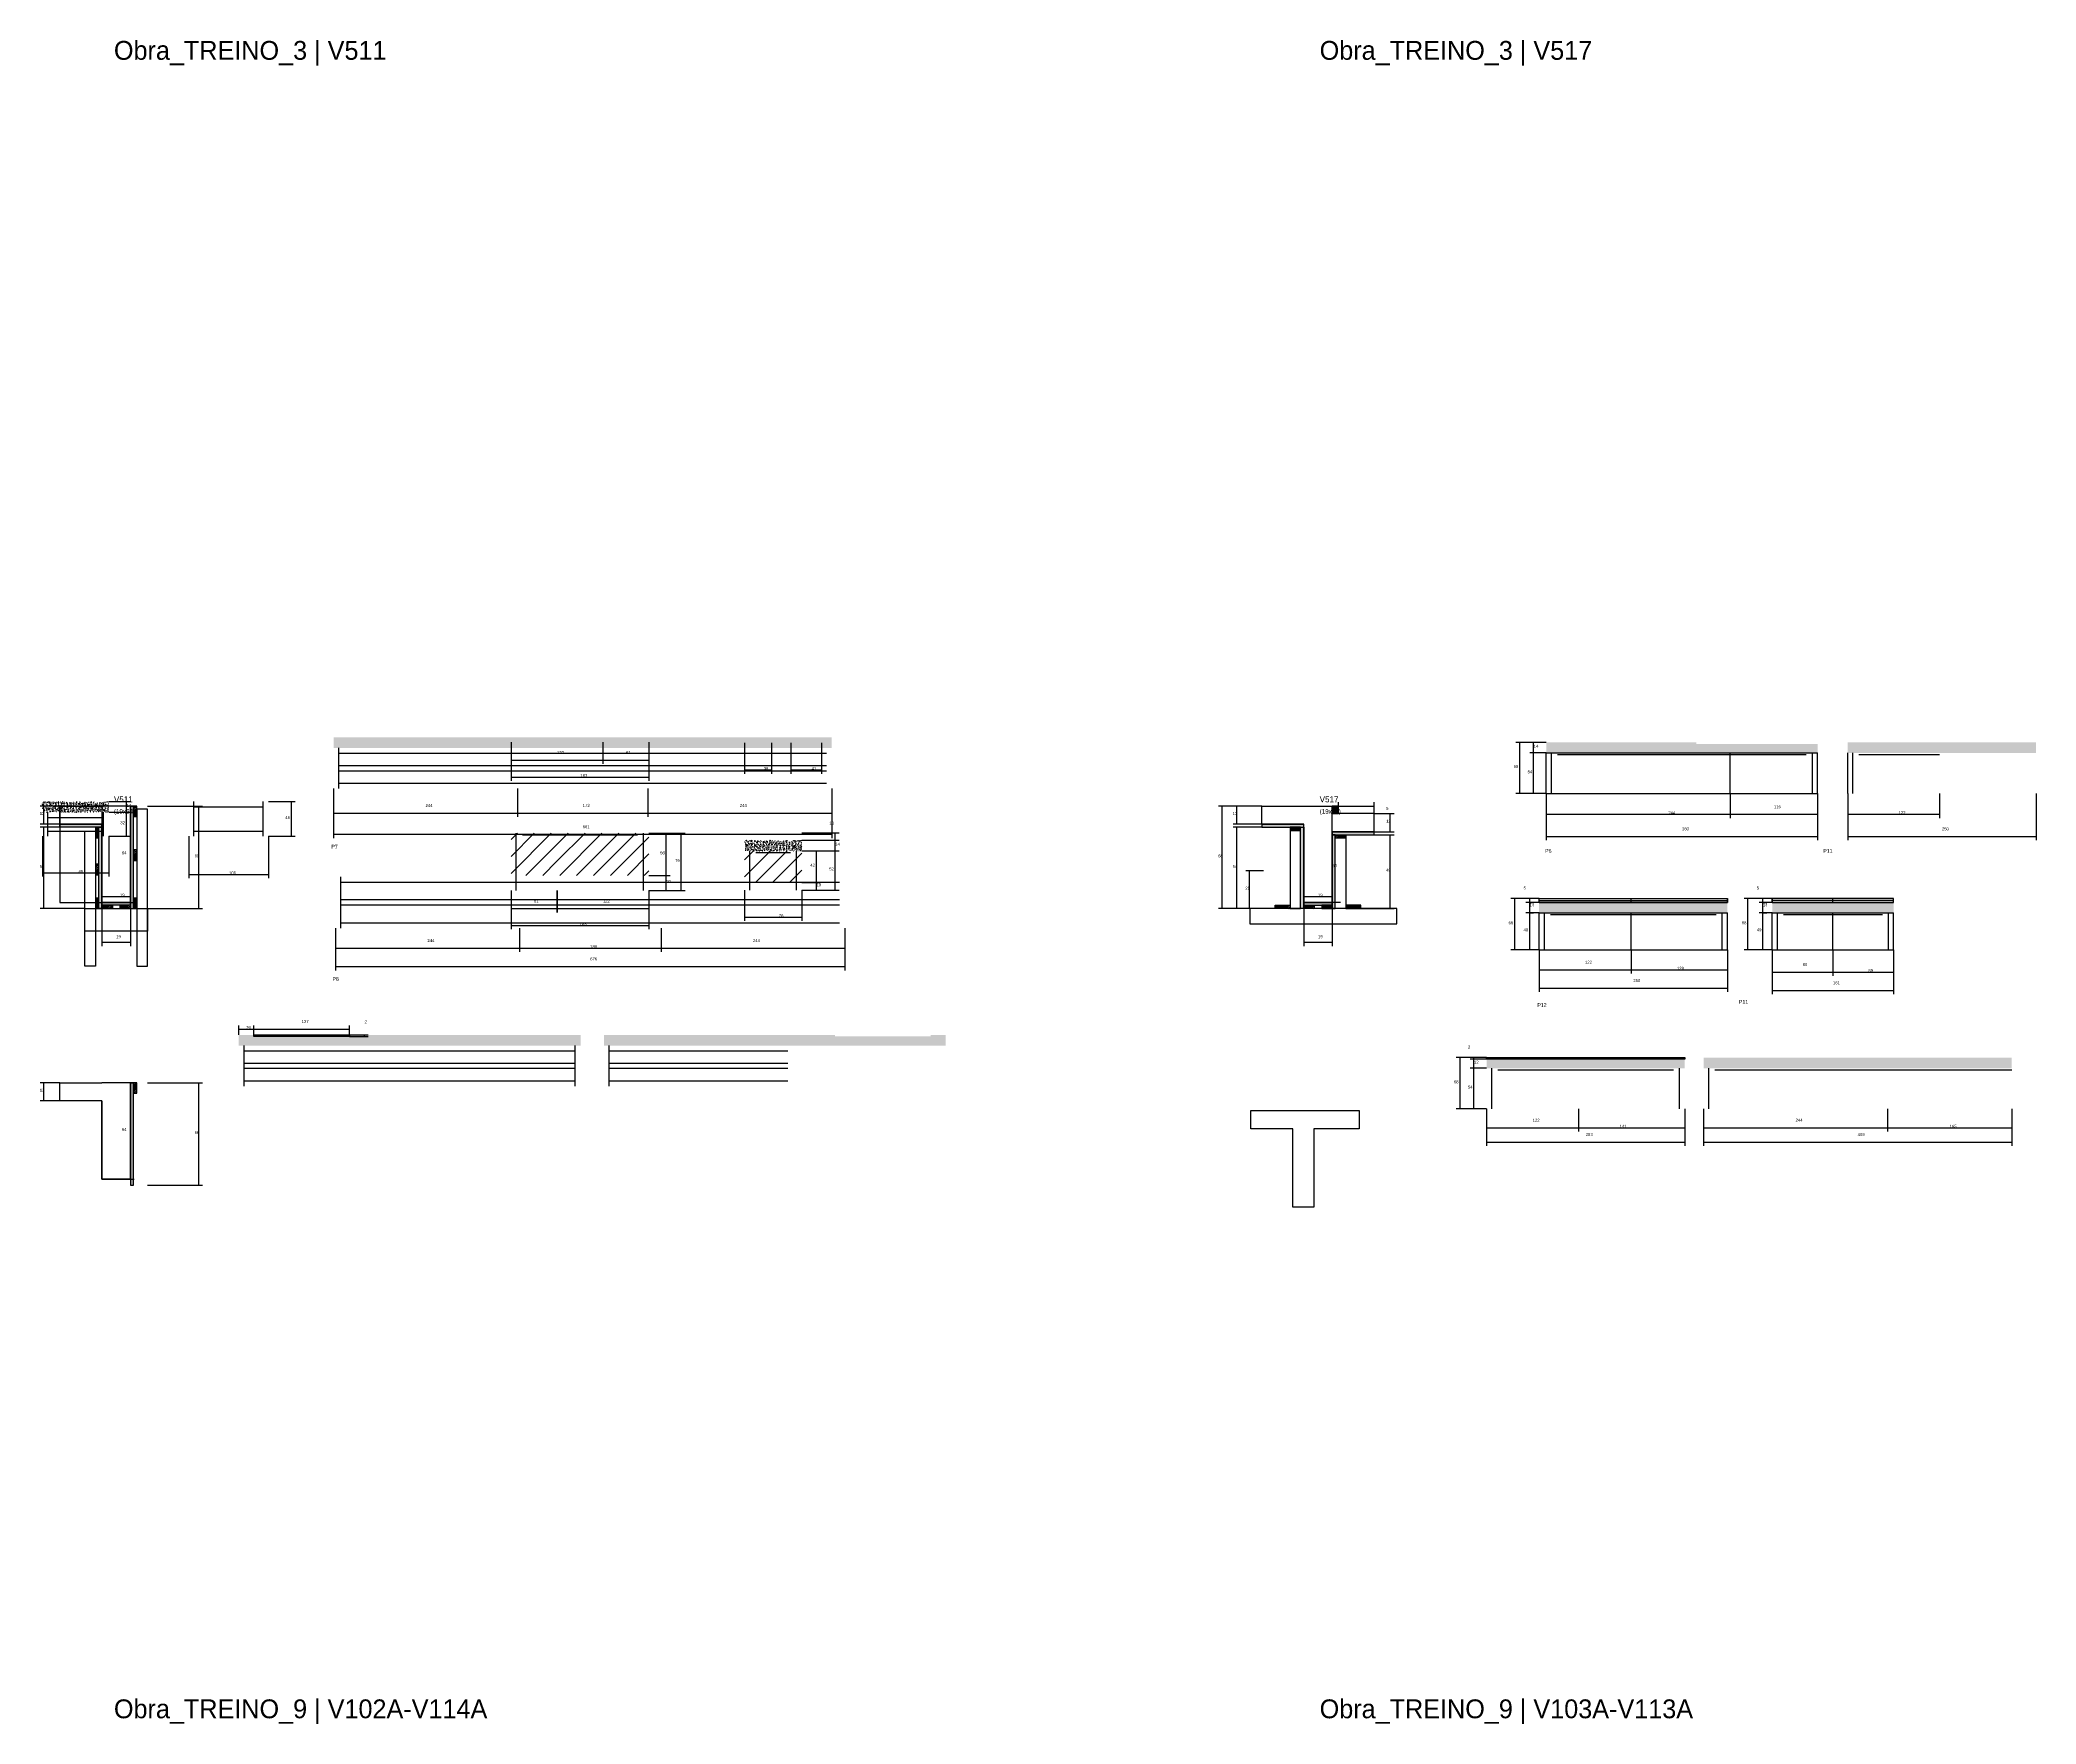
# Model space of a CAD drawing. Header units: metres. Extents: x -65046 to 21926, y -45195 to 1016.
# Drawn here: x 15902 to 18551, y -38618 to -36384 of the extents above; entities that cross this region are included whole.
import ezdxf

# ---------------------------------------------------------------- set-up
doc = ezdxf.new("R2010")
doc.units = ezdxf.units.M
for name, color, linetype in [('CONCRETO', 251, 'Continuous'), ('COTA', 241, 'Continuous'), ('Hachura', 253, 'Continuous'), ('LABEL_ID', 3, 'Continuous'), ('Madeira', 126, 'Continuous'), ('NOMENCLATURA', 7, 'Continuous'), ('Painéis', 200, 'Continuous'), ('SARR_2.2x7', 40, 'Continuous'), ('SARR_3.5x7', 81, 'Continuous'), ('SARR_EDITAR', 141, 'Continuous'), ('Texto Seção', 7, 'Continuous')]:
    doc.layers.add(name, color=color, linetype=linetype)

msp = doc.modelspace()

# ---------------------------------------------------------------- hatches: boundary and pattern name
at = {"layer": 'COTA'}
h = msp.add_hatch(dxfattribs=at)
h.set_pattern_fill('AR-CONC', scale=0.03)
h.paths.add_polyline_path([(16952.6, -37322.8), (16952.6, -37308.8), (16952.6, -37308.8), (16291.6, -37308.8), (16291.6, -37308.8), (16291.6, -37322.8), (16291.6, -37322.8), (16952.6, -37322.8)])
h = msp.add_hatch(dxfattribs=at)
h.set_pattern_fill('AR-CONC', scale=0.03)
h.paths.add_polyline_path([(18099.8, -37317.5), (18260.8, -37317.5), (18260.8, -37317.5), (18260.8, -37329.5), (18260.8, -37329.5), (17900.8, -37329.5), (17900.8, -37329.5), (17900.8, -37315.5), (17900.8, -37315.5), (18099.8, -37315.5), (18099.8, -37315.5), (18099.8, -37317.5)])
h = msp.add_hatch(dxfattribs=at)
h.set_pattern_fill('AR-CONC', scale=0.03)
h.paths.add_polyline_path([(18300.7, -37315.5), (18300.7, -37329.5), (18300.7, -37329.5), (18550.7, -37329.5), (18550.7, -37329.5), (18550.7, -37315.5), (18550.7, -37315.5), (18300.7, -37315.5)])
h = msp.add_hatch(dxfattribs=at)
h.set_pattern_fill('AR-CONC', scale=0.03)
h.paths.add_polyline_path([(15993.1, -37408.1), (15993.1, -37394.1), (15905.1, -37394.1), (15905.1, -37408.1)])
h = msp.add_hatch(dxfattribs=at)
h.set_pattern_fill('AR-CONC', scale=0.03)
h.paths.add_polyline_path([(16912.8, -37459.4), (16912.8, -37445.4), (16912.8, -37445.4), (16836.9, -37445.4), (16836.9, -37445.4), (16836.9, -37459.4), (16836.9, -37459.4), (16912.8, -37459.4)])
h = msp.add_hatch(dxfattribs=at)
h.set_pattern_fill('AR-CONC', scale=0.03)
h.paths.add_polyline_path([(17891.2, -37527.7), (17891.2, -37541.7), (17891.2, -37541.7), (18141.2, -37541.7), (18141.2, -37541.7), (18141.2, -37527.7), (18141.2, -37527.7), (17891.2, -37527.7)])
h = msp.add_hatch(dxfattribs=at)
h.set_pattern_fill('AR-CONC', scale=0.03)
h.paths.add_polyline_path([(18361.7, -37527.7), (18361.7, -37541.7), (18361.7, -37541.7), (18200.7, -37541.7), (18200.7, -37541.7), (18200.7, -37527.7), (18200.7, -37527.7), (18361.7, -37527.7)])
h = msp.add_hatch(dxfattribs=at)
h.set_pattern_fill('AR-CONC', scale=0.03)
h.paths.add_polyline_path([(16619.2, -37717.6), (16619.2, -37703.6), (16619.2, -37703.6), (16312.7, -37703.6), (16312.7, -37703.6), (16312.7, -37705.6), (16312.7, -37705.6), (16185.7, -37705.6), (16185.7, -37705.6), (16185.7, -37703.6), (16185.7, -37703.6), (16165.7, -37703.6), (16165.7, -37703.6), (16165.7, -37717.6), (16165.7, -37717.6), (16619.2, -37717.6)])
h = msp.add_hatch(dxfattribs=at)
h.set_pattern_fill('AR-CONC', scale=0.03)
h.paths.add_polyline_path([(16650.4, -37703.6), (16650.4, -37717.6), (16650.4, -37717.6), (17103.9, -37717.6), (17103.9, -37717.6), (17103.9, -37703.6), (17103.9, -37703.6), (17083.9, -37703.6), (17083.9, -37703.6), (17083.9, -37705.6), (17083.9, -37705.6), (16956.9, -37705.6), (16956.9, -37705.6), (16956.9, -37703.6), (16956.9, -37703.6), (16650.4, -37703.6)])
h = msp.add_hatch(dxfattribs=at)
h.set_pattern_fill('AR-CONC', scale=0.03)
h.paths.add_polyline_path([(18084.6, -37747.7), (18084.6, -37735.7), (18084.6, -37735.7), (17821.6, -37735.7), (17821.6, -37735.7), (17821.6, -37747.7), (17821.6, -37747.7), (18084.6, -37747.7)])
h = msp.add_hatch(dxfattribs=at)
h.set_pattern_fill('AR-CONC', scale=0.03)
h.paths.add_polyline_path([(18518.5, -37733.7), (18518.5, -37747.7), (18518.5, -37747.7), (18109.5, -37747.7), (18109.5, -37747.7), (18109.5, -37733.7), (18109.5, -37733.7), (18518.5, -37733.7)])
at = {"layer": 'Hachura'}
h = msp.add_hatch(color=8, dxfattribs=at)
h.dxf.hatch_style = 1
h.paths.add_polyline_path([(16026, -37400), (16022, -37400), (16022, -37400), (16022, -37536), (16022, -37536), (16026, -37536), (16026, -37536), (16026, -37400)])
h = msp.add_hatch(dxfattribs=at)
h.set_pattern_fill('ANSI31', scale=0.5)
h.paths.add_polyline_path([(16030.4, -37400), (16026, -37400), (16026, -37400), (16026, -37414), (16026, -37414), (16030.4, -37414), (16030.4, -37414), (16030.4, -37400)])
h = msp.add_hatch(color=8, dxfattribs=at)
h.dxf.hatch_style = 1
h.paths.add_polyline_path([(17616.8, -37410), (17620.8, -37410), (17620.8, -37410), (17620.8, -37400), (17620.8, -37400), (17616.8, -37400), (17616.8, -37400), (17616.8, -37410)])
h = msp.add_hatch(dxfattribs=at)
h.set_pattern_fill('ANSI31', scale=0.5)
h.paths.add_polyline_path([(17625.2, -37400), (17620.8, -37400), (17620.8, -37400), (17620.8, -37410), (17620.8, -37410), (17625.2, -37410), (17625.2, -37410), (17625.2, -37400)])
h = msp.add_hatch(color=8, dxfattribs=at)
h.dxf.hatch_style = 1
h.paths.add_polyline_path([(15928.4, -37428), (15928.4, -37424), (15928.4, -37424), (15984, -37424), (15984, -37424), (15984, -37428), (15984, -37428), (15928.4, -37428)])
h = msp.add_hatch(dxfattribs=at)
h.set_pattern_fill('ANSI31', scale=0.5)
h.paths.add_polyline_path([(15980, -37428), (15975.6, -37428), (15975.6, -37428), (15975.6, -37442), (15975.6, -37442), (15980, -37442), (15980, -37442), (15980, -37428)])
h = msp.add_hatch(color=8, dxfattribs=at)
h.dxf.hatch_style = 1
h.paths.add_polyline_path([(15980, -37428), (15984, -37428), (15984, -37428), (15984, -37536), (15984, -37536), (15980, -37536), (15980, -37536), (15980, -37428)])
h = msp.add_hatch(color=8, dxfattribs=at)
h.dxf.hatch_style = 1
h.paths.add_polyline_path([(17578.8, -37428), (17578.8, -37424), (17578.8, -37424), (17523.2, -37424), (17523.2, -37424), (17523.2, -37428), (17523.2, -37428), (17578.8, -37428)])
h = msp.add_hatch(dxfattribs=at)
h.set_pattern_fill('ANSI31', scale=0.5)
h.paths.add_polyline_path([(17574.8, -37432.4), (17574.8, -37428), (17574.8, -37428), (17560.8, -37428), (17560.8, -37428), (17560.8, -37432.4), (17560.8, -37432.4), (17574.8, -37432.4)])
h = msp.add_hatch(color=8, dxfattribs=at)
h.dxf.hatch_style = 1
h.paths.add_polyline_path([(17574.8, -37428), (17578.8, -37428), (17578.8, -37428), (17578.8, -37536), (17578.8, -37536), (17574.8, -37536), (17574.8, -37536), (17574.8, -37428)])
h = msp.add_hatch(dxfattribs=at)
h.set_pattern_fill('ANSI31', scale=5)
h.paths.add_polyline_path([(16587.9, -37436), (16527, -37436), (16527, -37492), (16587.9, -37492)])
h = msp.add_hatch(dxfattribs=at)
h.set_pattern_fill('ANSI31', scale=5)
h.paths.add_polyline_path([(16709.9, -37492), (16709.9, -37436), (16587.9, -37436), (16587.9, -37492)])
h = msp.add_hatch(color=8, dxfattribs=at)
h.dxf.hatch_style = 1
h.paths.add_polyline_path([(17672.4, -37438), (17672.4, -37434), (17672.4, -37434), (17616.8, -37434), (17616.8, -37434), (17616.8, -37438), (17616.8, -37438), (17672.4, -37438)])
h = msp.add_hatch(color=8, dxfattribs=at)
h.dxf.hatch_style = 1
h.paths.add_polyline_path([(17620.8, -37438), (17616.8, -37438), (17616.8, -37438), (17616.8, -37536), (17616.8, -37536), (17620.8, -37536), (17620.8, -37536), (17620.8, -37438)])
h = msp.add_hatch(dxfattribs=at)
h.set_pattern_fill('ANSI31', scale=0.5)
h.paths.add_polyline_path([(17620.8, -37442.4), (17620.8, -37438), (17620.8, -37438), (17634.8, -37438), (17634.8, -37438), (17634.8, -37442.4), (17634.8, -37442.4), (17620.8, -37442.4)])
h = msp.add_hatch(dxfattribs=at)
h.set_pattern_fill('ANSI31', scale=0.5)
h.paths.add_polyline_path([(15980, -37477), (15975.6, -37477), (15975.6, -37477), (15975.6, -37491), (15975.6, -37491), (15980, -37491), (15980, -37491), (15980, -37477)])
h = msp.add_hatch(dxfattribs=at)
h.set_pattern_fill('ANSI31', scale=0.5)
h.paths.add_polyline_path([(16030.4, -37458), (16026, -37458), (16026, -37458), (16026, -37472), (16026, -37472), (16030.4, -37472), (16030.4, -37472), (16030.4, -37458)])
h = msp.add_hatch(dxfattribs=at)
h.set_pattern_fill('ANSI31', scale=5)
h.paths.add_polyline_path([(16836.9, -37501.4), (16912.8, -37501.4), (16912.8, -37459.4), (16836.9, -37459.4)])
h = msp.add_hatch(dxfattribs=at)
h.set_pattern_fill('ANSI31', scale=0.5)
h.paths.add_polyline_path([(15980, -37522), (15975.6, -37522), (15975.6, -37522), (15975.6, -37536), (15975.6, -37536), (15980, -37536), (15980, -37536), (15980, -37522)])
h = msp.add_hatch(color=8, dxfattribs=at)
h.dxf.hatch_style = 1
h.paths.add_polyline_path([(15984, -37531.6), (15984, -37528), (15984, -37528), (16022, -37528), (16022, -37528), (16022, -37531.6), (16022, -37531.6), (15984, -37531.6)])
h = msp.add_hatch(dxfattribs=at)
h.set_pattern_fill('ANSI31', scale=0.5)
h.paths.add_polyline_path([(15984, -37536), (15984, -37531.6), (15984, -37531.6), (15998, -37531.6), (15998, -37531.6), (15998, -37536), (15998, -37536), (15984, -37536)])
h = msp.add_hatch(dxfattribs=at)
h.set_pattern_fill('ANSI31', scale=0.5)
h.paths.add_polyline_path([(16022, -37536), (16022, -37531.6), (16022, -37531.6), (16008, -37531.6), (16008, -37531.6), (16008, -37536), (16008, -37536), (16022, -37536)])
h = msp.add_hatch(dxfattribs=at)
h.set_pattern_fill('ANSI31', scale=0.5)
h.paths.add_polyline_path([(16030.4, -37522), (16026, -37522), (16026, -37522), (16026, -37536), (16026, -37536), (16030.4, -37536), (16030.4, -37536), (16030.4, -37522)])
h = msp.add_hatch(dxfattribs=at)
h.set_pattern_fill('ANSI31', scale=0.5)
h.paths.add_polyline_path([(17540.8, -37536), (17540.8, -37531.6), (17540.8, -37531.6), (17560.8, -37531.6), (17560.8, -37531.6), (17560.8, -37536), (17560.8, -37536), (17540.8, -37536)])
h = msp.add_hatch(color=8, dxfattribs=at)
h.dxf.hatch_style = 1
h.paths.add_polyline_path([(17616.8, -37531.6), (17616.8, -37528), (17616.8, -37528), (17578.8, -37528), (17578.8, -37528), (17578.8, -37531.6), (17578.8, -37531.6), (17616.8, -37531.6)])
h = msp.add_hatch(dxfattribs=at)
h.set_pattern_fill('ANSI31', scale=0.5)
h.paths.add_polyline_path([(17578.8, -37536), (17578.8, -37531.6), (17578.8, -37531.6), (17592.8, -37531.6), (17592.8, -37531.6), (17592.8, -37536), (17592.8, -37536), (17578.8, -37536)])
h = msp.add_hatch(dxfattribs=at)
h.set_pattern_fill('ANSI31', scale=0.5)
h.paths.add_polyline_path([(17616.8, -37536), (17616.8, -37531.6), (17616.8, -37531.6), (17602.8, -37531.6), (17602.8, -37531.6), (17602.8, -37536), (17602.8, -37536), (17616.8, -37536)])
h = msp.add_hatch(dxfattribs=at)
h.set_pattern_fill('ANSI31', scale=0.5)
h.paths.add_polyline_path([(17654.8, -37536), (17654.8, -37531.6), (17654.8, -37531.6), (17634.8, -37531.6), (17634.8, -37531.6), (17634.8, -37536), (17634.8, -37536), (17654.8, -37536)])
h = msp.add_hatch(color=8, dxfattribs=at)
h.dxf.hatch_style = 1
h.paths.add_polyline_path([(16026, -37766.9), (16022, -37766.9), (16022, -37766.9), (16022, -37902.9), (16022, -37902.9), (16026, -37902.9), (16026, -37902.9), (16026, -37766.9)])
h = msp.add_hatch(dxfattribs=at)
h.set_pattern_fill('ANSI31', scale=0.5)
h.paths.add_polyline_path([(16030.4, -37766.9), (16026, -37766.9), (16026, -37766.9), (16026, -37780.9), (16026, -37780.9), (16030.4, -37780.9), (16030.4, -37780.9), (16030.4, -37766.9)])

# ---------------------------------------------------------------- linework, layer by layer
at = {"layer": 'CONCRETO'}
for points in [[(16022, -37424), (16022, -37424), (16022, -37456), (16022, -37456), (16022, -37528), (15984, -37528), (15984, -37424), (15928.4, -37424), (15928.4, -37400), (15984, -37400)], [(15984, -37424), (15984, -37426), (15984, -37426), (15984, -37528), (16022, -37528), (16022, -37400), (16026, -37400), (16026, -37400), (15984, -37400), (15984, -37400)], [(17616.8, -37434), (17616.8, -37436), (17616.8, -37436), (17616.8, -37528), (17578.8, -37528), (17578.8, -37424), (17523.2, -37424), (17523.2, -37400), (17616.8, -37400), (17616.8, -37410)], [(17578.8, -37430), (17578.8, -37430), (17578.8, -37456), (17578.8, -37456), (17578.8, -37528), (17616.8, -37528), (17616.8, -37434), (17672.4, -37434), (17672.4, -37410), (17616.8, -37410)], [(16022, -37790.9), (16022, -37790.9), (16022, -37822.9), (16022, -37822.9), (16022, -37894.9), (15984, -37894.9), (15984, -37790.9), (15928.4, -37790.9), (15928.4, -37766.9), (15984, -37766.9)], [(15984, -37790.9), (15984, -37792.9), (15984, -37792.9), (15984, -37894.9), (16022, -37894.9), (16022, -37766.9), (16026, -37766.9), (16026, -37766.9), (15984, -37766.9), (15984, -37766.9)]]:
    msp.add_lwpolyline(points, dxfattribs=at)
for points in [[(15928.4, -37528), (16022, -37528), (16022, -37400), (15928.4, -37400)], [(15984, -37528), (16026, -37528), (16026, -37400), (15984, -37400)], [(17508.7, -37827.9), (17508.7, -37803.9), (17652.3, -37803.9), (17652.3, -37827.9), (17592.3, -37827.9), (17592.3, -37931.9), (17564.3, -37931.9), (17564.3, -37827.9)]]:
    msp.add_lwpolyline(points, close=True, dxfattribs=at)
at = {"layer": 'COTA'}
for p, q in [((16527, -37315.1), (16527, -37344.1)), ((16527, -37315.1), (16527, -37366.4)), ((16648.9, -37315.1), (16648.9, -37344.1)), ((16649, -37315.1), (16649, -37344.1)), ((16709.9, -37315.1), (16709.9, -37344.1)), ((16709.9, -37315.1), (16709.9, -37366.4)), ((16836.9, -37316.2), (16836.9, -37357)), ((16872.8, -37316.2), (16872.8, -37357)), ((16898.1, -37316.2), (16898.1, -37357)), ((16939, -37316.2), (16939, -37357)), ((17900.8, -37315.5), (17860.5, -37315.5)), ((17865.5, -37383.5), (17865.5, -37315.5)), ((17900.8, -37315.5), (17879, -37315.5)), ((17884, -37329.5), (17884, -37315.5)), ((16527, -37339.1), (16649, -37339.1)), ((16648.9, -37339.1), (16709.9, -37339.1)), ((17900.8, -37329.5), (17879, -37329.5)), ((17900.8, -37329.5), (17879, -37329.5)), ((17884, -37383.5), (17884, -37329.5)), ((16527, -37361.4), (16709.9, -37361.4)), ((16836.9, -37352), (16872.8, -37352)), ((16898.1, -37352), (16939, -37352)), ((15928.4, -37400), (15902.1, -37400)), ((15907.1, -37424), (15907.1, -37400)), ((15993.1, -37394.1), (16021.7, -37394.1)), ((16016.7, -37408.1), (16016.7, -37394.1)), ((16022, -37528), (16022, -37400)), ((16022, -37400), (16027, -37400)), ((16044.4, -37400), (16117.6, -37400)), ((16112.6, -37536), (16112.6, -37400)), ((16205.2, -37394.1), (16240.6, -37394.1)), ((16235.6, -37440.1), (16235.6, -37394.1)), ((16291.6, -37376.8), (16291.6, -37414.2)), ((16291.6, -37376.8), (16291.6, -37442.4)), ((16535.6, -37376.8), (16535.6, -37414.2)), ((16535.6, -37376.8), (16535.6, -37414.2)), ((16708.6, -37376.8), (16708.6, -37414.2)), ((16708.6, -37376.8), (16708.6, -37414.2)), ((16952.6, -37376.8), (16952.6, -37442.4)), ((16952.6, -37376.8), (16952.6, -37414.2)), ((17523.2, -37400), (17465.8, -37400)), ((17470.8, -37536), (17470.8, -37400)), ((17523.2, -37400), (17485.1, -37400)), ((17490.1, -37424), (17490.1, -37400)), ((17616.8, -37528), (17616.8, -37400)), ((17616.8, -37400), (17621.8, -37400)), ((17625.2, -37400), (17625.2, -37395)), ((17625.2, -37400), (17672.4, -37400)), ((17672.4, -37410), (17672.4, -37395)), ((17900.8, -37383.5), (17860.5, -37383.5)), ((17900.8, -37383.5), (17879, -37383.5)), ((17900.8, -37383.5), (17900.8, -37415.9)), ((17900.8, -37383.5), (17900.8, -37445.4)), ((18144.8, -37383.5), (18144.8, -37415.9)), ((18144.8, -37383.5), (18144.8, -37415.9)), ((18260.8, -37383.5), (18260.8, -37415.9)), ((18260.8, -37383.5), (18260.8, -37445.4)), ((18300.7, -37383.5), (18300.7, -37415.9)), ((18300.7, -37383.5), (18300.7, -37445.4)), ((18422.7, -37383.5), (18422.7, -37415.9)), ((18550.7, -37383.5), (18550.7, -37445.4)), ((15928.4, -37424), (15902.1, -37424)), ((15966, -37428), (15902.1, -37428)), ((15907.1, -37536), (15907.1, -37428)), ((15993.1, -37408.1), (16021.7, -37408.1)), ((15993.1, -37408.1), (16021.7, -37408.1)), ((16016.7, -37440.1), (16016.7, -37408.1)), ((16291.6, -37409.2), (16535.6, -37409.2)), ((16535.6, -37409.2), (16708.6, -37409.2)), ((16708.6, -37409.2), (16952.6, -37409.2)), ((17523.2, -37424), (17485.1, -37424)), ((17523.2, -37428), (17485.1, -37428)), ((17490.1, -37536), (17490.1, -37428)), ((17672.4, -37410), (17698.7, -37410)), ((17693.7, -37434), (17693.7, -37410)), ((17900.8, -37410.9), (18144.8, -37410.9)), ((18144.8, -37410.9), (18260.8, -37410.9)), ((18300.7, -37410.9), (18422.7, -37410.9)), ((15905.1, -37440.1), (15905.1, -37493.6)), ((15993.1, -37440.1), (15993.1, -37493.6)), ((15993.1, -37440.1), (16021.7, -37440.1)), ((16099.2, -37440.1), (16099.2, -37495.7)), ((16205.2, -37440.1), (16205.2, -37495.7)), ((16205.2, -37440.1), (16240.6, -37440.1)), ((16291.6, -37437.4), (16952.6, -37437.4)), ((16709.9, -37436), (16757.9, -37436)), ((16709.9, -37436), (16738, -37436)), ((16733, -37492), (16733, -37436)), ((16752.9, -37512), (16752.9, -37436)), ((16912.8, -37435.4), (16962.3, -37435.4)), ((16912.8, -37445.4), (16962.3, -37445.4)), ((16912.8, -37445.4), (16962.3, -37445.4)), ((16957.3, -37445.4), (16957.3, -37435.4)), ((16957.3, -37459.4), (16957.3, -37445.4)), ((17634.8, -37438), (17698.7, -37438)), ((17672.4, -37434), (17698.7, -37434)), ((17693.7, -37536), (17693.7, -37438)), ((17900.8, -37440.4), (18260.8, -37440.4)), ((18300.7, -37440.4), (18550.7, -37440.4)), ((16912.8, -37459.4), (16962.3, -37459.4)), ((16912.8, -37459.4), (16962.3, -37459.4)), ((16912.8, -37459.4), (16937.2, -37459.4)), ((16932.2, -37501.4), (16932.2, -37459.4)), ((16957.3, -37511.4), (16957.3, -37459.4)), ((15905.1, -37488.6), (15993.1, -37488.6)), ((16099.2, -37490.7), (16205.2, -37490.7)), ((16709.9, -37492), (16738, -37492)), ((16709.9, -37492), (16738, -37492)), ((16733, -37512), (16733, -37492)), ((16912.8, -37501.4), (16937.2, -37501.4)), ((16912.8, -37501.4), (16937.2, -37501.4)), ((16932.2, -37511.4), (16932.2, -37501.4)), ((17525.5, -37486), (17501.9, -37486)), ((17506.9, -37536), (17506.9, -37486)), ((15984, -37536), (15984, -37515)), ((15984, -37520), (16022, -37520)), ((16022, -37536), (16022, -37515)), ((16022, -37528), (16027, -37528)), ((16527, -37512), (16527, -37541)), ((16527, -37512), (16527, -37563.3)), ((16587.9, -37512), (16587.9, -37541)), ((16588, -37512), (16588, -37541)), ((16709.9, -37512), (16709.9, -37541)), ((16709.9, -37512), (16709.9, -37563.3)), ((16709.9, -37512), (16757.9, -37512)), ((16709.9, -37512), (16738, -37512)), ((16836.9, -37511.4), (16836.9, -37552.2)), ((16912.8, -37511.4), (16912.8, -37552.2)), ((16912.8, -37511.4), (16962.3, -37511.4)), ((16912.8, -37511.4), (16937.2, -37511.4)), ((17578.8, -37536), (17578.8, -37515)), ((17578.8, -37520), (17616.8, -37520)), ((17627.8, -37528), (17611.8, -37528)), ((17616.8, -37536), (17616.8, -37515)), ((17891.2, -37522.7), (17853.8, -37522.7)), ((17858.8, -37590.7), (17858.8, -37522.7)), ((17891.2, -37522.7), (17873.7, -37522.7)), ((17891.2, -37527.7), (17873.7, -37527.7)), ((17878.7, -37527.7), (17878.7, -37522.7)), ((17878.7, -37541.7), (17878.7, -37527.7)), ((17878.7, -37527.7), (17883.7, -37527.7)), ((18200.7, -37522.7), (18163.3, -37522.7)), ((18168.3, -37590.7), (18168.3, -37522.7)), ((18200.7, -37522.7), (18183.2, -37522.7)), ((18200.7, -37527.7), (18183.2, -37527.7)), ((18188.2, -37527.7), (18188.2, -37522.7)), ((18188.2, -37541.7), (18188.2, -37527.7)), ((18188.2, -37527.7), (18193.2, -37527.7)), ((15961.6, -37536), (15902.1, -37536)), ((15984, -37536), (15984, -37585.7)), ((16022, -37536), (16022, -37585.7)), ((16044.4, -37536), (16117.6, -37536)), ((16527, -37536), (16588, -37536)), ((16527, -37558.3), (16709.9, -37558.3)), ((16587.9, -37536), (16709.9, -37536)), ((16836.9, -37547.2), (16912.8, -37547.2)), ((17545.2, -37536), (17465.8, -37536)), ((17545.2, -37536), (17485.1, -37536)), ((17525.5, -37536), (17501.9, -37536)), ((17578.8, -37536), (17578.8, -37585.7)), ((17616.8, -37536), (17616.8, -37585.7)), ((17650.4, -37536), (17698.7, -37536)), ((17891.2, -37541.7), (17873.7, -37541.7)), ((17878.7, -37590.7), (17878.7, -37541.7)), ((17878.7, -37541.7), (17883.7, -37541.7)), ((18200.7, -37541.7), (18183.2, -37541.7)), ((18188.2, -37590.7), (18188.2, -37541.7)), ((18188.2, -37541.7), (18193.2, -37541.7)), ((15984, -37580.7), (16022, -37580.7)), ((16294, -37562), (16294, -37593.5)), ((16294, -37562), (16294, -37617.9)), ((16538, -37562), (16538, -37593.5)), ((16538, -37562), (16538, -37593.5)), ((16726, -37562), (16726, -37593.5)), ((16726, -37562), (16726, -37593.5)), ((16970, -37562), (16970, -37617.9)), ((16970, -37562), (16970, -37593.5)), ((17578.8, -37580.7), (17616.8, -37580.7)), ((16294, -37588.5), (16538, -37588.5)), ((16294, -37612.9), (16970, -37612.9)), ((16538, -37588.5), (16726, -37588.5)), ((16726, -37588.5), (16970, -37588.5)), ((17891.2, -37590.7), (17853.8, -37590.7)), ((17891.2, -37590.7), (17873.7, -37590.7)), ((17891.2, -37590.7), (17891.2, -37622.2)), ((17891.2, -37590.7), (17891.2, -37646.6)), ((18013.2, -37590.7), (18013.2, -37622.2)), ((18013.2, -37590.7), (18013.2, -37622.2)), ((18141.2, -37590.7), (18141.2, -37622.2)), ((18141.2, -37590.7), (18141.2, -37646.6)), ((18200.7, -37590.7), (18163.3, -37590.7)), ((18200.7, -37590.7), (18183.2, -37590.7)), ((18200.7, -37590.7), (18200.7, -37625.2)), ((18200.7, -37590.7), (18200.7, -37649.6)), ((18281.2, -37590.7), (18281.2, -37625.2)), ((18281.2, -37590.7), (18281.2, -37625.2)), ((18361.7, -37590.7), (18361.7, -37625.2)), ((18361.7, -37590.7), (18361.7, -37649.6)), ((17891.2, -37617.2), (18013.2, -37617.2)), ((18013.2, -37617.2), (18141.2, -37617.2)), ((18200.7, -37620.2), (18281.2, -37620.2)), ((18281.2, -37620.2), (18361.7, -37620.2)), ((17891.2, -37641.6), (18141.2, -37641.6)), ((18200.7, -37644.6), (18361.7, -37644.6)), ((16165.7, -37703.6), (16165.7, -37690.9)), ((16185.7, -37703.6), (16185.7, -37690.9)), ((16185.7, -37703.6), (16185.7, -37690.9)), ((16312.7, -37703.6), (16312.7, -37690.9)), ((16165.7, -37695.9), (16185.7, -37695.9)), ((16185.7, -37695.9), (16312.7, -37695.9)), ((16312.7, -37703.6), (16337.6, -37703.6)), ((16312.7, -37705.6), (16337.6, -37705.6)), ((16332.6, -37705.6), (16332.6, -37703.6)), ((17821.6, -37733.7), (17781.3, -37733.7)), ((17786.3, -37801.7), (17786.3, -37733.7)), ((17821.6, -37733.7), (17799.8, -37733.7)), ((17821.6, -37735.7), (17799.8, -37735.7)), ((17821.6, -37735.7), (17799.8, -37735.7)), ((17804.8, -37735.7), (17804.8, -37733.7)), ((17804.8, -37747.7), (17804.8, -37735.7)), ((15928.4, -37766.9), (15902.1, -37766.9)), ((15907.1, -37790.9), (15907.1, -37766.9)), ((16022, -37894.9), (16022, -37766.9)), ((16022, -37766.9), (16027, -37766.9)), ((16044.4, -37766.9), (16117.6, -37766.9)), ((16112.6, -37902.9), (16112.6, -37766.9)), ((17821.6, -37747.7), (17799.8, -37747.7)), ((17821.6, -37747.7), (17799.8, -37747.7)), ((17804.8, -37801.7), (17804.8, -37747.7)), ((15928.4, -37790.9), (15902.1, -37790.9)), ((17821.6, -37801.7), (17781.3, -37801.7)), ((17821.6, -37801.7), (17799.8, -37801.7)), ((17821.6, -37801.7), (17821.6, -37831.8)), ((17821.6, -37801.7), (17821.6, -37850.8)), ((17943.6, -37801.7), (17943.6, -37831.8)), ((17943.6, -37801.7), (17943.6, -37831.8)), ((18084.6, -37801.7), (18084.6, -37831.8)), ((18084.6, -37801.7), (18084.6, -37850.8)), ((18109.5, -37801.7), (18109.5, -37831.8)), ((18109.5, -37801.7), (18109.5, -37850.8)), ((18353.5, -37801.7), (18353.5, -37831.8)), ((18353.5, -37801.7), (18353.5, -37831.8)), ((18518.5, -37801.7), (18518.5, -37831.8)), ((18518.5, -37801.7), (18518.5, -37850.8)), ((17821.6, -37826.8), (17943.6, -37826.8)), ((17821.6, -37845.8), (18084.6, -37845.8)), ((17943.6, -37826.8), (18084.6, -37826.8)), ((18109.5, -37826.8), (18353.5, -37826.8)), ((18109.5, -37845.8), (18518.5, -37845.8)), ((18353.5, -37826.8), (18518.5, -37826.8)), ((16022, -37894.9), (16027, -37894.9)), ((16044.4, -37902.9), (16117.6, -37902.9))]:
    msp.add_line(p, q, dxfattribs=at)
at = {"layer": 'Madeira'}
for points in [[(16030.4, -37400), (16026, -37400), (16026, -37414), (16030.4, -37414)], [(17625.2, -37400), (17620.8, -37400), (17620.8, -37410), (17625.2, -37410)], [(15980, -37428), (15975.6, -37428), (15975.6, -37442), (15980, -37442)], [(17574.8, -37432.4), (17574.8, -37428), (17560.8, -37428), (17560.8, -37432.4)], [(17574.8, -37428), (17560.8, -37428), (17560.8, -37536), (17574.8, -37536)], [(17620.8, -37442.4), (17620.8, -37438), (17634.8, -37438), (17634.8, -37442.4)], [(17620.8, -37438), (17634.8, -37438), (17634.8, -37536), (17620.8, -37536)], [(15980, -37477), (15975.6, -37477), (15975.6, -37491), (15980, -37491)], [(16030.4, -37458), (16026, -37458), (16026, -37472), (16030.4, -37472)], [(15980, -37522), (15975.6, -37522), (15975.6, -37536), (15980, -37536)], [(15984, -37536), (15984, -37531.6), (15998, -37531.6), (15998, -37536)], [(16022, -37536), (16022, -37531.6), (16008, -37531.6), (16008, -37536)], [(16030.4, -37522), (16026, -37522), (16026, -37536), (16030.4, -37536)], [(17540.8, -37536), (17540.8, -37531.6), (17560.8, -37531.6), (17560.8, -37536)], [(17578.8, -37536), (17578.8, -37531.6), (17592.8, -37531.6), (17592.8, -37536)], [(17616.8, -37536), (17616.8, -37531.6), (17602.8, -37531.6), (17602.8, -37536)], [(17654.8, -37536), (17654.8, -37531.6), (17634.8, -37531.6), (17634.8, -37536)], [(17507.3, -37556), (17702.5, -37556), (17702.5, -37536), (17507.3, -37536)], [(16030.4, -37766.9), (16026, -37766.9), (16026, -37780.9), (16030.4, -37780.9)]]:
    msp.add_lwpolyline(points, close=True, dxfattribs=at)
at = {"layer": 'Painéis'}
for p, q in [((17900.8, -37329.5), (18260.8, -37329.5)), ((17900.8, -37383.5), (17900.8, -37329.5)), ((18144.8, -37383.5), (18144.8, -37329.5)), ((18260.8, -37383.5), (18260.8, -37329.5)), ((18300.7, -37383.5), (18300.7, -37329.5)), ((17900.8, -37383.5), (18260.8, -37383.5)), ((15928.4, -37424), (15984, -37424)), ((15928.4, -37428), (15928.4, -37424)), ((15984, -37428), (15984, -37424)), ((15984, -37536), (15984, -37428)), ((17523.2, -37424), (17578.8, -37424)), ((17616.8, -37434), (17672.4, -37434)), ((17578.8, -37528), (17616.8, -37528)), ((17891.2, -37522.7), (18141.2, -37522.7)), ((17891.2, -37527.7), (18141.2, -37527.7)), ((18013.2, -37527.7), (18013.2, -37522.7)), ((18141.2, -37527.7), (18141.2, -37522.7)), ((18200.7, -37522.7), (18361.7, -37522.7)), ((18200.7, -37527.7), (18200.7, -37522.7)), ((18200.7, -37527.7), (18361.7, -37527.7)), ((18281.1, -37527.7), (18281.1, -37522.7)), ((17891.2, -37541.7), (18141.2, -37541.7)), ((17891.2, -37590.7), (17891.2, -37541.7)), ((18013.2, -37590.7), (18013.2, -37541.7)), ((18141.2, -37590.7), (18141.2, -37541.7)), ((18200.7, -37541.7), (18281.2, -37541.7)), ((18200.7, -37590.7), (18200.7, -37541.7)), ((18281.2, -37541.7), (18361.7, -37541.7)), ((18281.2, -37590.7), (18281.2, -37541.7)), ((18361.7, -37590.7), (18361.7, -37541.7)), ((17891.2, -37590.7), (18141.2, -37590.7)), ((18200.7, -37590.7), (18361.7, -37590.7))]:
    msp.add_line(p, q, dxfattribs=at)
for points in [[(16026, -37400), (16022, -37400), (16022, -37536), (16026, -37536)], [(17620.8, -37400), (17616.8, -37400), (17616.8, -37410), (17620.8, -37410)], [(15928.4, -37428), (15928.4, -37424), (15984, -37424), (15984, -37428)], [(15980, -37428), (15984, -37428), (15984, -37536), (15980, -37536)], [(17578.8, -37428), (17578.8, -37424), (17523.2, -37424), (17523.2, -37428)], [(17574.8, -37428), (17578.8, -37428), (17578.8, -37536), (17574.8, -37536)], [(17672.4, -37438), (17672.4, -37434), (17616.8, -37434), (17616.8, -37438)], [(17620.8, -37438), (17616.8, -37438), (17616.8, -37536), (17620.8, -37536)], [(15984, -37531.6), (15984, -37528), (16022, -37528), (16022, -37531.6)], [(17616.8, -37531.6), (17616.8, -37528), (17578.8, -37528), (17578.8, -37531.6)], [(17891.2, -37522.7), (18141.2, -37522.7), (18141.2, -37527.7), (17891.2, -37527.7)], [(18361.7, -37522.7), (18200.7, -37522.7), (18200.7, -37527.7), (18361.7, -37527.7)], [(16185.7, -37703.6), (16312.7, -37703.6), (16312.7, -37705.6), (16185.7, -37705.6)], [(17821.6, -37733.7), (18084.6, -37733.7), (18084.6, -37735.7), (17821.6, -37735.7)], [(16026, -37766.9), (16022, -37766.9), (16022, -37902.9), (16026, -37902.9)]]:
    msp.add_lwpolyline(points, close=True, dxfattribs=at)
at = {"layer": 'SARR_2.2x7'}
for p, q in [((16298.6, -37376.8), (16298.6, -37322.8)), ((16298.6, -37329.8), (16535.6, -37329.8)), ((16298.6, -37346), (16535.6, -37346)), ((16535.6, -37329.8), (16708.6, -37329.8)), ((16535.6, -37346), (16708.6, -37346)), ((16708.6, -37329.8), (16945.6, -37329.8)), ((16708.6, -37346), (16945.6, -37346)), ((17907.8, -37383.5), (17907.8, -37329.5)), ((17915.8, -37331.7), (18144.8, -37331.7)), ((18144.8, -37331.7), (18245.8, -37331.7)), ((18253.8, -37383.5), (18253.8, -37329.5)), ((18307.7, -37383.5), (18307.7, -37329.5)), ((18315.7, -37331.7), (18422.7, -37331.7)), ((16298.6, -37353), (16535.6, -37353)), ((16298.6, -37369.8), (16535.6, -37369.8)), ((16535.6, -37353), (16708.6, -37353)), ((16535.6, -37369.8), (16708.6, -37369.8)), ((16708.6, -37353), (16945.6, -37353)), ((16708.6, -37369.8), (16945.6, -37369.8)), ((16106.2, -37440.1), (16106.2, -37394.1)), ((16106.2, -37401.1), (16198.2, -37401.1)), ((16198.2, -37440.1), (16198.2, -37394.1)), ((15912.1, -37440.1), (15912.1, -37408.1)), ((15912.1, -37415.1), (15986.1, -37415.1)), ((15986.1, -37440.1), (15986.1, -37408.1)), ((15912.1, -37433.1), (15986.1, -37433.1)), ((16106.2, -37433.1), (16198.2, -37433.1)), ((16534, -37492), (16534, -37436)), ((16542, -37438.2), (16587.9, -37438.2)), ((16587.9, -37438.2), (16694.9, -37438.2)), ((16702.9, -37492), (16702.9, -37436)), ((16843.9, -37501.4), (16843.9, -37459.4)), ((16851.9, -37461.6), (16897.8, -37461.6)), ((16905.8, -37501.4), (16905.8, -37459.4)), ((16301, -37562), (16301, -37494)), ((16301, -37501), (16538, -37501)), ((16534, -37512), (16534, -37492)), ((16538, -37501), (16726, -37501)), ((16702.9, -37512), (16702.9, -37492)), ((16726, -37501), (16963, -37501)), ((16843.9, -37511.4), (16843.9, -37501.4)), ((16905.8, -37511.4), (16905.8, -37501.4)), ((16301, -37524.1), (16538, -37524.1)), ((16301, -37531.1), (16538, -37531.1)), ((16538, -37524.1), (16726, -37524.1)), ((16538, -37531.1), (16726, -37531.1)), ((16726, -37524.1), (16963, -37524.1)), ((16726, -37531.1), (16963, -37531.1)), ((16301, -37555), (16538, -37555)), ((16538, -37555), (16726, -37555)), ((16726, -37555), (16963, -37555)), ((17898.2, -37590.7), (17898.2, -37541.7)), ((17906.2, -37543.9), (18013.2, -37543.9)), ((18013.2, -37543.9), (18126.2, -37543.9)), ((18134.2, -37590.7), (18134.2, -37541.7)), ((18207.7, -37590.7), (18207.7, -37541.7)), ((18215.7, -37543.9), (18281.2, -37543.9)), ((18281.2, -37543.9), (18346.7, -37543.9)), ((18354.7, -37590.7), (18354.7, -37541.7)), ((16172.7, -37771.6), (16172.7, -37717.6)), ((16612.2, -37771.6), (16612.2, -37717.6)), ((16657.4, -37771.6), (16657.4, -37717.6)), ((16172.7, -37724.6), (16409.7, -37724.6)), ((16172.7, -37740.8), (16409.7, -37740.8)), ((16409.7, -37724.6), (16612.2, -37724.6)), ((16409.7, -37740.8), (16612.2, -37740.8)), ((16657.4, -37724.6), (16894.4, -37724.6)), ((16657.4, -37740.8), (16894.4, -37740.8)), ((16172.7, -37747.8), (16409.7, -37747.8)), ((16172.7, -37764.6), (16409.7, -37764.6)), ((16409.7, -37747.8), (16612.2, -37747.8)), ((16409.7, -37764.6), (16612.2, -37764.6)), ((16657.4, -37747.8), (16894.4, -37747.8)), ((16657.4, -37764.6), (16894.4, -37764.6)), ((17828.6, -37801.7), (17828.6, -37747.7)), ((17836.6, -37749.9), (17943.6, -37749.9)), ((17943.6, -37749.9), (18069.6, -37749.9)), ((18077.6, -37801.7), (18077.6, -37747.7)), ((18116.5, -37801.7), (18116.5, -37747.7)), ((18124.5, -37749.9), (18353.5, -37749.9)), ((18353.5, -37749.9), (18518.5, -37749.9))]:
    msp.add_line(p, q, dxfattribs=at)
at = {"layer": 'SARR_3.5x7'}
for points in [[(16044.4, -37403.9), (16030.4, -37403.9), (16030.4, -37612.5), (16044.4, -37612.5)], [(15961.6, -37433.3), (15975.6, -37433.3), (15975.6, -37612.5), (15961.6, -37612.5)], [(15961.6, -37536), (16044.4, -37536), (16044.4, -37566.1), (15961.6, -37566.1)]]:
    msp.add_lwpolyline(points, close=True, dxfattribs=at)
at = {"layer": 'SARR_EDITAR'}
for p, q in [((17891.2, -37525.2), (18013.2, -37525.2)), ((18013.2, -37525.2), (18141.2, -37525.2)), ((18200.7, -37525.2), (18281.1, -37525.2)), ((18281.1, -37525.2), (18361.7, -37525.2)), ((16185.7, -37704.6), (16312.7, -37704.6)), ((17821.6, -37734.7), (18084.6, -37734.7))]:
    msp.add_line(p, q, dxfattribs=at)

# ---------------------------------------------------------------- texts
at = {"layer": 'COTA'}
for s, p in [('14', (17884, -37322.5)), ('122', (16588, -37331.1)), ('61', (16679.4, -37331)), ('36', (16862.3, -37352)), ('41', (16926, -37352)), ('68', (17857.4, -37349.5)), ('183', (16619, -37361.4)), ('54', (17875.9, -37356.5)), ('14', (16016.7, -37401.1)), ('244', (16413.6, -37401.1)), ('173', (16622.1, -37401)), ('244', (16830.6, -37401.1)), ('5', (17688.2, -37405)), ('116', (18202.8, -37402.8)), ('12', (15901.6, -37412)), ('32', (16008.5, -37424.1)), ('46', (16227.5, -37417.1)), ('661', (16622.1, -37429.3)), ('10', (16949.2, -37424.7)), ('12', (17484.6, -37412)), ('12', (17688.2, -37422)), ('244', (18062.7, -37410.9)), ('360', (18080.8, -37432.2)), ('122', (18368.2, -37410.9)), ('250', (18425.7, -37432.3)), ('14', (16957.3, -37452.4)), ('54', (15901.6, -37482)), ('64', (16010.5, -37464)), ('68', (16107.1, -37468)), ('56', (16724.9, -37464)), ('76', (16744.8, -37474)), ('42', (16924.1, -37480.4)), ('52', (16949.2, -37485.4)), ('68', (17465.3, -37468)), ('54', (17484.6, -37482)), ('64', (17616.8, -37481)), ('88', (15953.1, -37488.6)), ('106', (16152.7, -37490.7)), ('20', (16733, -37502)), ('10', (16932.2, -37506.4)), ('25', (17501.4, -37511)), ('49', (17688.2, -37487)), ('5', (17870.6, -37510.6)), ('5', (18180.1, -37510.6)), ('19', (16008, -37520)), ('61', (16557.5, -37527.9)), ('122', (16648.9, -37527.9)), ('19', (17597.8, -37520)), ('14', (17878.7, -37533.2)), ('14', (18188.2, -37533.2)), ('183', (16618, -37558.3)), ('76', (16882.3, -37547.2)), ('68', (17850.7, -37556.7)), ('68', (18160.2, -37556.7)), ('19', (16003, -37575.2)), ('244', (16416, -37580.4)), ('188', (16632, -37588.5)), ('244', (16848, -37580.4)), ('19', (17597.8, -37575.2)), ('49', (17870.6, -37566.2)), ('49', (18180.1, -37566.2)), ('676', (16632, -37604.8)), ('122', (17952.2, -37609.1)), ('128', (18074.2, -37617.2)), ('80', (18241, -37612.1)), ('250', (18016.2, -37633.5)), ('161', (18281.2, -37636.5)), ('80', (18328.2, -37620.2)), ('20', (16175.7, -37695.9)), ('127', (16249.2, -37687.9)), ('2', (16332.6, -37688.3)), ('2', (17796.8, -37721.6)), ('12', (17804.8, -37741.7)), ('68', (17778.2, -37767.7)), ('54', (17796.7, -37774.7)), ('12', (15901.6, -37778.9)), ('122', (17882.6, -37818.7)), ('141', (17998.1, -37826.8)), ('244', (18231.5, -37818.7)), ('165', (18436, -37826.8)), ('64', (16010.5, -37830.9)), ('68', (16107.1, -37834.9)), ('263', (17953.1, -37837.6)), ('409', (18314, -37837.7))]:
    msp.add_text(s, height=4, dxfattribs=at).set_placement(p)
at = {"layer": 'LABEL_ID'}
for s, p in [('Obra_TREINO_3 | V511', (16000, -36410)), ('Obra_TREINO_3 | V517', (17600, -36410)), ('Obra_TREINO_9 | V102A-V114A', (16000, -38610)), ('Obra_TREINO_9 | V103A-V113A', (17600, -38610))]:
    msp.add_text(s, height=25, dxfattribs=at).set_placement(p)
at = {"layer": 'NOMENCLATURA'}
for s, p in [('P7', (16288.6, -37456.3)), ('P6', (17899.3, -37461.9)), ('P11', (18268.4, -37461.9)), ('P8', (16290, -37631.8)), ('P12', (17888.9, -37666.4)), ('P11', (18156.4, -37662.2))]:
    msp.add_text(s, height=5, dxfattribs=at).set_placement(p)
at = {"layer": 'Texto Seção'}
for s, height, p in [('V511', 8, (16000, -37395)), ('V517', 8, (17600, -37395)), ('(19x64)', 6, (16000, -37410)), ('(19x64)', 6, (17600, -37410))]:
    msp.add_text(s, height=height, dxfattribs=at).set_placement(p)

doc.saveas('drawing.dxf')
